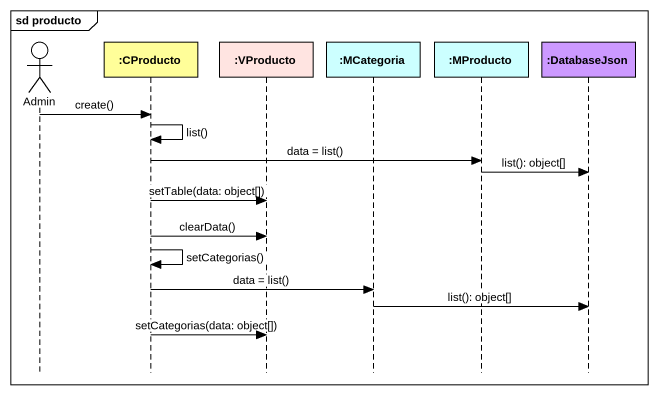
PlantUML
@startuml
mainframe sd producto
hide footbox
actor Admin
participant ":CProducto" as CProducto #FFFE99
participant ":VProducto" as VProducto #FFE4E1
participant ":MCategoria" as MCategoria #CCFFFF
participant ":MProducto" as MProducto #CCFFFF
participant ":DatabaseJson" as DatabaseJson #CC99FF

Admin -> CProducto : create()
CProducto -> CProducto : list()
CProducto -> MProducto : data = list()
MProducto -> DatabaseJson : list(): object[]
CProducto -> VProducto : setTable(data: object[])
CProducto -> VProducto : clearData()
CProducto -> CProducto : setCategorias()
CProducto -> MCategoria : data = list()
MCategoria -> DatabaseJson : list(): object[]
CProducto -> VProducto : setCategorias(data: object[])
@enduml
